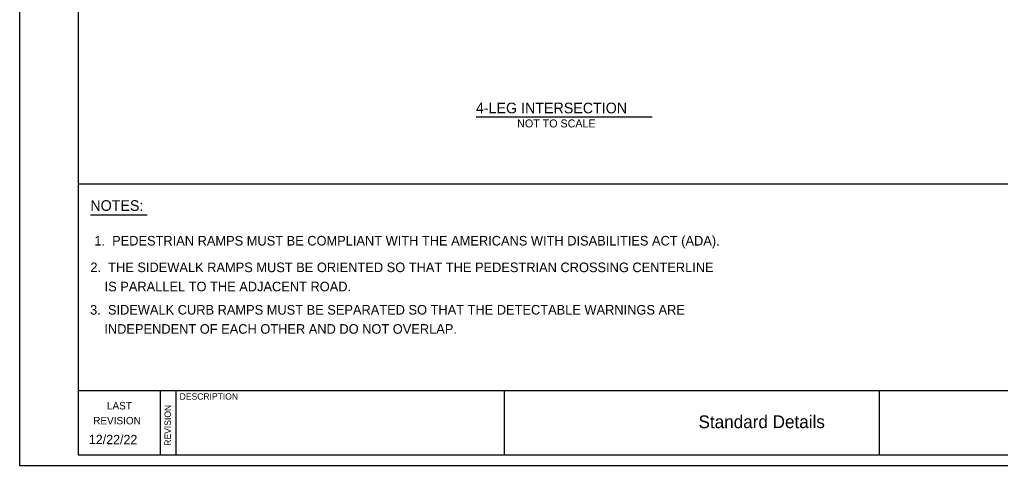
# Model space of a CAD drawing. Extents: x -17779 to -17119, y -26146 to -25722.
# Drawn here: x -17778.7 to -17410.4, y -26145.7 to -25978.3 of the extents above; entities that cross this region are included whole.
import ezdxf

# ---------------------------------------------------------------- set-up
doc = ezdxf.new("R2010")
doc.units = 0
for name, color, linetype in [('PlotBorder_dp', 7, 'Continuous'), ('SheetBorder_dp', 7, 'Continuous'), ('TextMisc', 7, 'Continuous')]:
    doc.layers.add(name, color=color, linetype=linetype)

msp = doc.modelspace()

# ---------------------------------------------------------------- linework, layer by layer
at = {"layer": 'PlotBorder_dp'}
msp.add_lwpolyline([(-17778.73, -25721.69), (-17778.73, -26145.69), (-17118.73, -26145.69), (-17118.73, -25721.69)], dxfattribs=at)
at = {"layer": 'SheetBorder_dp'}
for p, q in [((-17756.73, -25725.69), (-17756.73, -26141.69)), ((-17756.73, -26117.52), (-17140.73, -26117.52)), ((-17725.89, -26117.52), (-17725.89, -26141.69)), ((-17720.06, -26117.52), (-17720.06, -26141.69)), ((-17596.75, -26117.52), (-17596.75, -26141.69)), ((-17455.89, -26117.52), (-17455.89, -26141.69)), ((-17756.73, -26141.69), (-17140.73, -26141.69))]:
    msp.add_line(p, q, dxfattribs=at)
at = {"layer": 'TextMisc'}
for p, q in [((-17607.32, -26014.79), (-17541.16, -26014.79)), ((-17756.73, -26039.93), (-17140.73, -26039.93)), ((-17752.16, -26051.65), (-17730.78, -26051.65))]:
    msp.add_line(p, q, dxfattribs=at)

# ---------------------------------------------------------------- texts
for s, height, p in [('4-LEG INTERSECTION', 4, (-17607.37, -26013.51)), ('NOT TO SCALE', 3, (-17591.87, -26018.81)), ('NOTES:', 4, (-17752.16, -26050.13)), ('1.  PEDESTRIAN RAMPS MUST BE COMPLIANT WITH THE AMERICANS WITH DISABILITIES ACT (ADA).', 3.6, (-17750.68, -26063.15)), ('2.  THE SIDEWALK RAMPS MUST BE ORIENTED SO THAT THE PEDESTRIAN CROSSING CENTERLINE', 3.6, (-17752.16, -26073.14)), ('    IS PARALLEL TO THE ADJACENT ROAD.', 3.6, (-17752.16, -26080.34)), ('3.  SIDEWALK CURB RAMPS MUST BE SEPARATED SO THAT THE DETECTABLE WARNINGS ARE ', 3.6, (-17752.26, -26089.07)), ('    INDEPENDENT OF EACH OTHER AND DO NOT OVERLAP.', 3.6, (-17752.26, -26096.27))]:
    msp.add_text(s, height=height, dxfattribs=at).set_placement(p)
for s, height, rotation, p in [('DESCRIPTION', 2.4, 0.0498, (-17718.63, -26121.03)), ('LAST ', 2.8, 359.8693, (-17745.93, -26124.68)), ('REVISION', 2.4, 89.8693, (-17721.94, -26138.3)), ('REVISION', 2.8, 359.8693, (-17751.1, -26130.27)), ('Standard Details', 4.8, 0.0498, (-17523.78, -26131.73)), ('12/22/22', 3.5, 359.8693, (-17752.73, -26137.71))]:
    msp.add_text(s, height=height, rotation=rotation, dxfattribs=at).set_placement(p)

doc.saveas('drawing.dxf')
